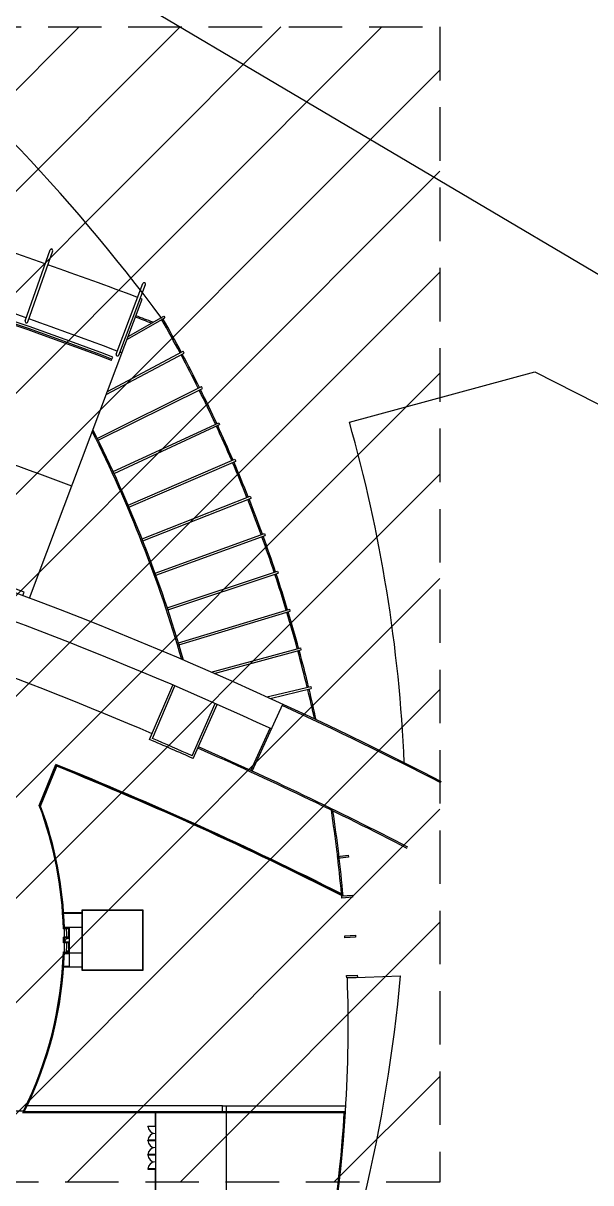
# Model space of a CAD drawing. Extents: x 23317406 to 24383751, y 42324270 to 43451021.
# Drawn here: x 24123226 to 24128531, y 43429072 to 43439897 of the extents above; entities that cross this region are included whole.
import ezdxf

# ---------------------------------------------------------------- set-up
doc = ezdxf.new("R2010")
doc.units = 0
doc.header["$MEASUREMENT"] = 0
doc.linetypes.add('DASHED', pattern=[0.75, 0.5, -0.25])
doc.layers.add('CT', color=9, linetype='CONTINUOUS')

msp = doc.modelspace()

# ---------------------------------------------------------------- hatches: boundary and pattern name
at = {"layer": 'CT', "linetype": 'ByBlock'}
h = msp.add_hatch(color=6, dxfattribs=at)
h.paths.add_polyline_path([(24126249.00964, 43431006.9741), (24126348.94925, 43431010.33937), (24126349.61566, 43430990.25062), (24126249.67274, 43430986.9851)])
h.paths.add_polyline_path([(24126231.20057, 43431378.68647), (24126331.00725, 43431384.8409), (24126332.23432, 43431364.7786), (24126232.42154, 43431358.72378)])
h.paths.add_polyline_path([(24126203.01963, 43431749.75666), (24126302.61556, 43431758.69546), (24126304.40232, 43431738.67524), (24126204.79752, 43431729.83584)])
h.paths.add_polyline_path([(24126164.48879, 43432119.89532), (24126263.7963, 43432131.61151), (24126266.14136, 43432111.64898), (24126166.82221, 43432100.03191)])

# ---------------------------------------------------------------- linework, layer by layer
at = {"layer": 'CT', "color": 6, "linetype": 'ByBlock'}
for p, q in [((24132670.95632, 43435140.76148, -1), (24118714.80328, 43443398.49198, -1)), ((24123244.11321, 43437118.57842, -1), (24123476.89039, 43437781.35606, -1)), ((24123269.27322, 43437109.74186, -1), (24123502.0504, 43437772.5195, -1)), ((24124095.34385, 43436808.88047, -1), (24124343.32722, 43437466.1199, -1)), ((24124120.29363, 43436799.46666, -1), (24124368.27699, 43437456.70609, -1)), ((24123285.68559, 43434530.81991, -1), (24124338.43266, 43437320.95423, -1)), ((24124196.07154, 43436943.6493, -1), (24124551.39299, 43437145.49998, -1)), ((24124207.11813, 43436972.9265, -1), (24124541.51415, 43437162.88988, -1)), ((24124541.51415, 43437162.88988, -1), (24124551.39299, 43437145.49998, -1)), ((24124002.7541, 43436431.29298, -1), (24124730.87587, 43436818.44219, -1)), ((24124013.44565, 43436459.62918, -1), (24124721.48644, 43436836.10114, -1)), ((24124730.87587, 43436818.44219, -1), (24124721.48644, 43436836.10114, -1)), ((24124051.49165, 43436749.31169, -1), (24124056.19855, 43436761.78658, -1)), ((24124056.19855, 43436761.78657, -1), (24124063.25892, 43436780.49892, -1)), ((24126274.2676, 43436173.7236, -1), (24128007.54701, 43436641.99979, -1)), ((24128007.54701, 43436641.99979, -1), (24131669.71961, 43434780.7715, -1)), ((24123918.92234, 43436021.24367, -1), (24124892.26408, 43436504.4147, -1)), ((24123927.81505, 43436003.32943, -1), (24124901.15678, 43436486.50047, -1)), ((24124901.15678, 43436486.50047, -1), (24124892.26408, 43436504.4147, -1)), ((24124067.26073, 43435712.28383, -1), (24125053.7139, 43436168.08919, -1)), ((24124075.64978, 43435694.12828, -1), (24125062.10295, 43436149.93364, -1)), ((24125053.7139, 43436168.08919, -1), (24125062.10295, 43436149.93364, -1)), ((24124206.91463, 43435399.3026, -1), (24125205.71002, 43435827.38686, -1)), ((24125205.71002, 43435827.38686, -1), (24125213.58886, 43435809.00415, -1)), ((24124214.79346, 43435380.91989, -1), (24125213.58886, 43435809.00415, -1)), ((24124337.77512, 43435082.54403, -1), (24125348.13392, 43435482.57338, -1)), ((24124345.13761, 43435063.9485, -1), (24125355.49641, 43435463.97785, -1)), ((24125348.13392, 43435482.57338, -1), (24125355.49641, 43435463.97785, -1)), ((24124459.74017, 43434762.25512, -1), (24125480.87452, 43435133.91763, -1)), ((24124466.58058, 43434743.46127, -1), (24125487.71493, 43435115.12378, -1)), ((24125480.87452, 43435133.91763, -1), (24125487.71493, 43435115.12378, -1)), ((24124572.71469, 43434438.68563, -1), (24125603.82834, 43434781.69148, -1)), ((24124579.02767, 43434419.70811, -1), (24125610.14132, 43434762.71396, -1)), ((24125603.82834, 43434781.69148, -1), (24125610.14132, 43434762.71396, -1)), ((24123223.31115, 43434554.35444, -1), (24123235.07843, 43434585.54168, -1)), ((24124676.61056, 43434112.08785, -1), (24125716.89948, 43434426.16959, -1)), ((24125722.68012, 43434407.0232, -1), (24125716.89948, 43434426.16959, -1)), ((24124682.3912, 43434092.94146, -1), (24125722.68012, 43434407.0232, -1)), ((24124982.69391, 43433840.13821, -1), (24125819.99979, 43434067.62918, -1)), ((24125011.94794, 43433827.36132, -1), (24125825.24357, 43434048.32885, -1)), ((24125825.24357, 43434048.32885, -1), (24125819.99979, 43434067.62918, -1)), ((24124407.88803, 43433209.66862, -1), (24124625.36548, 43433718.47247, -1)), ((24124434.13844, 43433220.1968, -1), (24124643.75526, 43433710.61016, -1)), ((24125504.74307, 43433607.57026, -1), (24125913.04886, 43433706.34983, -1)), ((24125534.25427, 43433594.13282, -1), (24125917.7517, 43433686.91061, -1)), ((24125913.04886, 43433706.34983, -1), (24125917.7517, 43433686.91061, -1)), ((24124806.03341, 43433058.59979, -1), (24125021.41337, 43433546.50954, -1)), ((24124816.21199, 43433032.24265, -1), (24125039.85506, 43433538.3667, -1)), ((24125366.98875, 43432915.4793, -1), (24125653.18115, 43433539.66349, -1)), ((24125354.86868, 43432921.03643, -1), (24125535.48213, 43433314.95346, -1)), ((24123377.08969, 43432593.90776, -1), (24123532.1677, 43432977.89328, -1)), ((24123381.52757, 43432591.54436, -1), (24123534.93171, 43432971.38525, -1)), ((24123385.10237, 43432591.49457, -1), (24123536.77424, 43432967.04621, -1)), ((24123389.53731, 43432589.12389, -1), (24123539.53781, 43432960.5371, -1)), ((24126164.48879, 43432119.89532, -1), (24126263.7963, 43432131.61151, -1)), ((24126166.82221, 43432100.03191, -1), (24126164.48879, 43432119.89532, -1)), ((24126266.14136, 43432111.64898, -1), (24126166.82221, 43432100.03191, -1)), ((24126263.7963, 43432131.61151, -1), (24126266.14136, 43432111.64898, -1)), ((24126203.01963, 43431749.75666, -1), (24126302.61556, 43431758.69546, -1)), ((24126204.79752, 43431729.83584, -1), (24126203.01963, 43431749.75666, -1)), ((24126304.40232, 43431738.67524, -1), (24126204.79752, 43431729.83584, -1)), ((24126302.61556, 43431758.69546, -1), (24126304.40232, 43431738.67524, -1)), ((24123777.03465, 43431055.2991, -1), (24123777.03465, 43431621.96577, -1)), ((24123777.03465, 43431621.96577, -1), (24124343.70132, 43431621.96577, -1)), ((24123780.36798, 43431058.63244, -1), (24123780.36798, 43431618.63244, -1)), ((24123780.36798, 43431618.63244, -1), (24124340.36798, 43431618.63244, -1)), ((24124340.36798, 43431618.63244, -1), (24124340.36798, 43431058.63244, -1)), ((24124343.70132, 43431621.96577, -1), (24124343.70132, 43431055.2991, -1)), ((24123777.03465, 43431591.96577, -1), (24123604.7766, 43431591.96577, -1)), ((24123777.03465, 43431588.63244, -1), (24123605.0102, 43431588.63244, -1)), ((24123777.03465, 43431585.29911, -1), (24123605.24069, 43431585.29911, -1)), ((24123602.21382, 43431441.96577, -1), (24123612.02037, 43431441.96577, -1)), ((24123605.45109, 43431445.29911, -1), (24123660.36798, 43431445.29911, -1)), ((24123608.68545, 43431448.63244, -1), (24123660.36798, 43431448.63244, -1)), ((24123611.70073, 43431458.63244, -1), (24123660.36798, 43431458.63244, -1)), ((24123611.70076, 43431451.96577, -1), (24123660.36798, 43431451.96577, -1)), ((24123611.81036, 43431455.29911, -1), (24123660.36798, 43431455.29911, -1)), ((24123660.36798, 43431085.2981, -1), (24123660.36798, 43431458.63244, -1)), ((24123660.36798, 43431458.63244, -1), (24123777.03465, 43431458.63244, -1)), ((24126231.20057, 43431378.68647, -1), (24126331.00725, 43431384.8409, -1)), ((24126232.42154, 43431358.72378, -1), (24126231.20057, 43431378.68647, -1)), ((24126331.00725, 43431384.8409, -1), (24126332.23432, 43431364.7786, -1)), ((24123606.9357, 43431365.2981, -1), (24123603.60282, 43431365.22403, -1)), ((24123606.9357, 43431311.96477, -1), (24123603.60282, 43431312.03884, -1)), ((24123660.36798, 43431365.2981, -1), (24123606.9357, 43431365.2981, -1)), ((24123660.36798, 43431311.96477, -1), (24123606.9357, 43431311.96477, -1)), ((24123660.36798, 43431361.96477, -1), (24123610.2923, 43431361.96477, -1)), ((24123660.36798, 43431315.2981, -1), (24123610.2923, 43431315.2981, -1)), ((24123660.36798, 43431358.63144, -1), (24123613.64576, 43431358.63144, -1)), ((24123613.64576, 43431318.63144, -1), (24123626.48397, 43431349.93558, -1)), ((24123660.36798, 43431318.63144, -1), (24123613.64576, 43431318.63144, -1)), ((24123626.48397, 43431349.93558, -1), (24123660.36798, 43431358.63144, -1)), ((24126332.23432, 43431364.7786, -1), (24126232.42154, 43431358.72378, -1)), ((24123602.01568, 43431228.63144, -1), (24123612.02037, 43431228.63144, -1)), ((24123605.24694, 43431225.2981, -1), (24123660.36798, 43431225.2981, -1)), ((24123608.4753, 43431221.96477, -1), (24123660.36798, 43431221.96477, -1)), ((24123611.47223, 43431211.96477, -1), (24123660.36798, 43431211.96477, -1)), ((24123611.58804, 43431215.2981, -1), (24123660.36798, 43431215.2981, -1)), ((24123611.70076, 43431218.63144, -1), (24123660.36798, 43431218.63144, -1)), ((24123651.91361, 43431215.29911, -1), (24123660.36798, 43431215.29911, -1)), ((24123651.91361, 43431211.96577, -1), (24123660.36798, 43431211.96577, -1)), ((24123658.36743, 43431218.63244, -1), (24123660.36798, 43431218.63244, -1)), ((24123660.36798, 43431218.63253, -1), (24123777.03465, 43431218.63253, -1)), ((24123660.36798, 43431085.2981, -1), (24123606.97281, 43431085.2981, -1)), ((24123660.36798, 43431088.63144, -1), (24123607.17534, 43431088.63144, -1)), ((24123660.36798, 43431091.96477, -1), (24123607.37477, 43431091.96477, -1)), ((24123777.03465, 43431085.2981, -1), (24123660.36798, 43431085.2981, -1)), ((24124343.70132, 43431055.2991, -1), (24123777.03465, 43431055.2991, -1)), ((24124340.36798, 43431058.63244, -1), (24123780.36798, 43431058.63244, -1)), ((24126249.00964, 43431006.9741, -1), (24126348.94925, 43431010.33937, -1)), ((24126249.67274, 43430986.9851, -1), (24126249.00964, 43431006.9741, -1)), ((24126349.61566, 43430990.25062, -1), (24126249.67274, 43430986.9851, -1)), ((24126256.33398, 43430987.14461, -1), (24126753.27175, 43431003.6912, -1)), ((24126348.94925, 43431010.33937, -1), (24126349.61566, 43430990.25062, -1)), ((24125090.36798, 43429789.2981, -1), (24123263.24993, 43429789.2981, -1)), ((24125090.36798, 43429735.96477, -1), (24125090.36798, 43429789.2981, -1)), ((24125090.36798, 43429789.2981, -1), (24125123.70132, 43429789.2981, -1)), ((24125123.70132, 43429789.2981, -1), (24125123.70132, 43429735.96477, -1)), ((24125123.70132, 43429789.2981, -1), (24126241.32269, 43429789.2981, -1)), ((24123228.43241, 43429740.63144, -1), (24122748.18518, 43429740.63144, -1)), ((24124458.70132, 43429725.96477, -1), (24123221.09999, 43429725.96477, -1)), ((24123229.83315, 43429735.96477, -1), (24123226.10844, 43429735.96477, -1)), ((24124458.70132, 43429729.2981, -1), (24123226.50238, 43429729.2981, -1)), ((24123228.43239, 43429740.63139, -1), (24123232.15441, 43429740.63139, -1)), ((24126234.60178, 43429732.63144, -1), (24123231.8957, 43429732.63144, -1)), ((24126238.14707, 43429735.96477, -1), (24123233.55701, 43429735.96477, -1)), ((24123235.87558, 43429740.63139, -1), (24123239.59542, 43429740.63139, -1)), ((24124458.70132, 43429729.2981, -1), (24124458.70132, 43429600.63144, -1)), ((24126231.05554, 43429729.2981, -1), (24124462.03465, 43429729.2981, -1)), ((24124462.03465, 43429729.2981, -1), (24124462.03465, 43429600.63138, -1)), ((24126227.50835, 43429725.96477, -1), (24124462.03465, 43429725.96477, -1)), ((24125090.36798, 43429735.96477, -1), (24125123.70132, 43429735.96477, -1)), ((24125123.70132, 43429722.63144, -1), (24125123.70132, 43428740.63144, -1)), ((24124392.03465, 43429597.2981, -1), (24124392.03465, 43429600.63144, -1)), ((24124392.03465, 43429600.63144, -1), (24124458.70132, 43429600.63144, -1)), ((24124458.70132, 43429597.2981, -1), (24124392.03465, 43429597.2981, -1)), ((24124458.70132, 43429600.63144, -1), (24124458.70132, 43429597.2981, -1)), ((24124462.03465, 43429600.63144, -1), (24124462.03465, 43429200.63144, -1)), ((24124458.70132, 43429470.63144, -1), (24124392.03465, 43429470.63144, -1)), ((24124392.03465, 43429470.63144, -1), (24124392.03465, 43429467.2981, -1)), ((24124392.03465, 43429467.2981, -1), (24124458.70132, 43429467.2981, -1)), ((24124392.03465, 43429463.96477, -1), (24124392.03465, 43429467.2981, -1)), ((24124392.03465, 43429467.2981, -1), (24124458.70132, 43429467.2981, -1)), ((24124458.70132, 43429463.96477, -1), (24124392.03465, 43429463.96477, -1)), ((24124458.70132, 43429467.2981, -1), (24124458.70132, 43429470.63144, -1)), ((24124458.70132, 43429467.2981, -1), (24124458.70132, 43429463.96477, -1)), ((24124458.70132, 43429337.2981, -1), (24124392.03465, 43429337.2981, -1)), ((24124392.03465, 43429337.2981, -1), (24124392.03465, 43429333.96477, -1)), ((24124392.03465, 43429333.96477, -1), (24124458.70132, 43429333.96477, -1)), ((24124392.03465, 43429330.63144, -1), (24124392.03465, 43429333.96477, -1)), ((24124392.03465, 43429333.96477, -1), (24124458.70132, 43429333.96477, -1)), ((24124458.70132, 43429330.63144, -1), (24124392.03465, 43429330.63144, -1)), ((24124458.70132, 43429333.96477, -1), (24124458.70132, 43429337.2981, -1)), ((24124458.70132, 43429333.96477, -1), (24124458.70132, 43429330.63144, -1)), ((24124458.70132, 43429203.96477, -1), (24124392.03465, 43429203.96477, -1)), ((24124392.03465, 43429203.96477, -1), (24124392.03465, 43429200.63144, -1)), ((24124392.03465, 43429200.63144, -1), (24124458.70132, 43429200.63144, -1)), ((24124458.70132, 43429200.63144, -1), (24124458.70132, 43429203.96477, -1)), ((24124462.03465, 43429200.63144, -1), (24124458.70132, 43429200.63144, -1)), ((24124458.70132, 43429200.63144, -1), (24124458.70132, 43429002.2981, -1)), ((24124462.03465, 43429200.63144, -1), (24124462.03465, 43428998.96477, -1))]:
    msp.add_line(p, q, dxfattribs=at)
at = {"layer": 'CT'}
for p, q in [((24114957.62949, 43431070.32444, -1), (24123749.59386, 43439862.28881, -1)), ((24114957.62949, 43430127.51539, -1), (24124692.40291, 43439862.28881, -1)), ((24114957.62949, 43429184.70635, -1), (24125635.21195, 43439862.28881, -1)), ((24115792.90226, 43429077.17008, -1), (24126578.02099, 43439862.28881, -1)), ((24116735.7113, 43429077.17008, -1), (24127118.50125, 43439459.96003, -1)), ((24117678.52034, 43429077.17008, -1), (24127118.50125, 43438517.15099, -1)), ((24118621.32938, 43429077.17008, -1), (24127118.50125, 43437574.34195, -1)), ((24119564.13842, 43429077.17008, -1), (24127118.50125, 43436631.53291, -1)), ((24120506.94747, 43429077.17008, -1), (24127118.50125, 43435688.72386, -1)), ((24121481.62078, 43429077.17008, -1), (24127118.50125, 43434714.05055, -1)), ((24122518.56574, 43429077.17008, -1), (24127118.50125, 43433677.10559, -1)), ((24123635.94913, 43429077.17008, -1), (24127118.50125, 43432559.7222, -1)), ((24124691.85897, 43429077.17008, -1), (24127118.50125, 43431503.81236, -1)), ((24126130.31763, 43429077.17008, -2.33333), (24127118.50125, 43430065.3537, -2.33333))]:
    msp.add_line(p, q, dxfattribs=at)
at = {"layer": 'CT', "color": 1, "linetype": 'DASHED', "ltscale": 1000}
for p, q in [((24119708.29906, 43439862.28881, -1), (24127118.50125, 43439862.28881, -1)), ((24127118.50125, 43439862.28881, -1), (24127118.50125, 43429077.17008, -1)), ((24127118.50125, 43429077.17008, -1), (24119708.29906, 43429077.17008, -1))]:
    msp.add_line(p, q, dxfattribs=at)
at = {"layer": 'CT', "color": 6, "linetype": 'ByBlock'}
for centre, radius, start, end in [((24110463.64217, 43426665.11143, -1), 17533.33333, 36.690018388, 65.296166877), ((24110227.60678, 43400016.93686, -1), 39280.84476, 69.376601069, 80.453527172), ((24110227.60678, 43400016.93686, -1), 39247.51143, 69.376642363, 80.453527172), ((24110227.60678, 43400016.93686, -1), 39260.84476, 69.376642363, 80.453527172), ((24110227.60678, 43400016.93686, -1), 39883.64476, 70.667134747, 71.948826124), ((24123489.4704, 43437776.93778, -1), 13.33333, 340.647980435, 160.647980435), ((24110227.60678, 43400016.93686, -1), 39883.64476, 69.347134747, 70.628826124), ((24124355.8021, 43437461.41299, -1), 13.33333, 339.327980435, 159.327980435), ((24110227.60678, 43400016.93687, -1), 39348.17808, 70.667395404, 71.948565463), ((24110227.60678, 43400016.93686, -1), 39883.64476, 69.280094653, 69.308826124), ((24123256.69321, 43437114.16014, -1), 13.33333, 160.647980435, 340.647980435), ((24110227.60678, 43400016.93687, -1), 39348.17808, 69.347395404, 70.628565462), ((24110227.60678, 43400016.93686, -1), 39704.8738, 69.048729002, 69.279879047), ((24110227.60678, 43400016.93686, -1), 39718.20713, 69.032904323, 69.279895195), ((24112930.00131, 43430555.13159, -1), 13326.66667, 28.042993336, 29.557006665), ((24112930.00131, 43430555.13159, -1), 13340, 28.042950364, 29.557049636), ((24124107.81874, 43436804.17356, -1), 13.33333, 159.327980435, 339.327980435), ((24110227.60678, 43400016.93687, -1), 39348.17808, 69.279443001, 69.308565463), ((24112930.00131, 43430555.13159, -1), 13326.66667, 26.442993335, 27.957006665), ((24112930.00131, 43430555.13159, -1), 13340, 26.442950364, 27.957049637), ((24110227.60678, 43400016.93686, -1), 36901.51143, 62.727980435, 82.124399867), ((24112930.00131, 43430555.13159, -1), 13326.66667, 24.842993335, 26.357006665), ((24112930.00131, 43430555.13159, -1), 13340, 24.842950363, 26.357049637), ((24110227.60678, 43400016.93686, -1), 36934.84476, 69.379689319, 80.450480216), ((24112930.00131, 43430555.13159, -1), 13340, 23.242950363, 24.757049636), ((24112939.89677, 43432388.46204, -1), 13861.22833, 2.499990412, 15.84778772), ((24110227.60678, 43400016.93686, -1), 36648.17809, 65.289808941, 79.960939145), ((24110227.60678, 43400016.93686, -1), 38017.97809, 69.27774474, 71.82187042), ((24112930.00131, 43430555.13159, -1), 12260, 16.117457068, 26.810710817), ((24112930.00131, 43430555.13159, -1), 12273.33333, 16.066646379, 26.867755607), ((24112930.00131, 43430555.13159, -1), 13326.66667, 23.242993335, 24.757006665), ((24112930.00131, 43430555.13159, -1), 13326.66667, 21.642993335, 23.157006665), ((24112930.00131, 43430555.13159, -1), 13340, 21.642950363, 23.157049636), ((24112930.00131, 43430555.13159, -1), 13326.66667, 20.042993335, 21.557006665), ((24112930.00131, 43430555.13159, -1), 13340, 20.042950363, 21.557049636), ((24112930.00131, 43430555.13159, -1), 13326.66667, 18.442993335, 19.957006665), ((24112930.00131, 43430555.13159, -1), 13340, 18.442950363, 19.957049636), ((24112930.00131, 43430555.13159, -1), 13326.66667, 16.842993335, 18.357006665), ((24112930.00131, 43430555.13159, -1), 13340, 16.842950363, 18.357049636), ((24110227.60678, 43400016.93686, -1), 36154.84476, 66.867303523, 73.087562554), ((24112930.00131, 43430555.13159, -1), 13326.66667, 15.242993335, 16.757006665), ((24112930.00131, 43430555.13159, -1), 13340, 15.242950363, 16.757049636), ((24112930.00131, 43430555.13159, -1), 13326.66667, 13.642993335, 15.157006665), ((24112930.00131, 43430555.13159, -1), 13340, 13.642950363, 15.157049636), ((24112930.00131, 43430555.13159, -1), 13326.66667, 12.334370565, 13.557006665), ((24112930.00131, 43430555.13159, -1), 13340, 12.290339522, 13.557049636), ((24110227.60678, 43400016.93686, -1), 36888.17809, 62.727980435, 65.29031926), ((24110227.60678, 43400016.93686, -1), 36114.84476, 66.192282164, 66.835585458), ((24110227.60678, 43400016.93686, -1), 36094.84476, 66.160611024, 66.867321085), ((24110227.60678, 43400016.93686, -1), 36201.51143, 62.727980435, 66.160611024), ((24110227.60678, 43400016.93686, -1), 36214.84476, 62.727980435, 66.160611024), ((24110227.60678, 43400016.93686, -1), 36214.84476, 62.727980435, 66.160611024), ((24110227.60678, 43400016.93686, -1), 35544.84476, 63.295378602, 68.01872663), ((24110227.60678, 43400016.93686, -1), 35539.84476, 63.277694796, 68.010667361), ((24110227.60678, 43400016.93686, -1), 35536.51143, 63.274349129, 68.005293255), ((24110227.60678, 43400016.93686, -1), 35531.51143, 63.281993236, 67.997230206), ((24120013.70132, 43431338.63144, -1), 3590, 1.649425954, 20.466468273), ((24120013.70132, 43431338.63144, -1), 3593.33333, 1.701068234, 20.406419934), ((24120013.70132, 43431338.63144, -1), 3596.66667, 1.75261617, 20.385820261), ((24120013.70132, 43431338.63144, -1), 3600, 1.750992871, 20.325865449), ((24112930.00131, 43430555.13159, -1), 13326.66667, 5.232094564, 8.609643871), ((24112930.00131, 43430555.13159, -1), 13340, 5.142978931, 8.570090309), ((24112930.00131, 43430555.13159, -1), 13326.66667, 5.1, 5.164565277), ((24120013.70132, 43431331.96577, -1), 3600, 1.750976912, 1.804054101), ((24120013.70132, 43431338.63144, -1), 3600, 0.424417064, 1.750976912), ((24120013.70132, 43431331.96577, -1), 3620, 1.846868872, 1.899655629), ((24120013.70132, 43431338.63144, -1), 3620, 0.422072176, 1.794083684), ((24120013.70132, 43431331.96577, -1), 3640, 1.836717754, 1.889214166), ((24120013.70132, 43431338.63144, -1), 3640, 0.419753056, 1.784222885), ((24120013.70132, 43431338.63144, -1), 3590, 359.575582938, 0.424417064), ((24120013.70132, 43431338.63144, -1), 3593.33333, 359.574795508, 0.425204494), ((24120013.70132, 43431338.63144, -1), 3596.66667, 359.628291688, 0.371708314), ((24120013.70132, 43431338.63144, -1), 3600, 358.249023091, 359.575582938), ((24120013.70132, 43431338.63144, -1), 3600, 359.628635867, 0.371364135), ((24120013.70132, 43431338.63144, -1), 3620, 358.205916319, 359.577927826), ((24120013.70132, 43431338.63144, -1), 3620, 0.31655288, 0.369312371), ((24120013.70132, 43431338.63144, -1), 3620, 359.630687631, 359.683447123), ((24120013.70132, 43431338.63144, -1), 3640, 358.215777118, 359.580246946), ((24120013.70132, 43431338.63144, -1), 3640, 0.31481356, 0.367283154), ((24120013.70132, 43431338.63144, -1), 3640, 359.632716848, 359.685186442), ((24120013.70132, 43431338.63144, -1), 3593.33333, 333.39312219, 358.192597752), ((24120013.70132, 43431338.63144, -1), 3590, 333.568641198, 358.244144192), ((24120013.70132, 43431338.63144, -1), 3596.66667, 333.479079015, 358.141145397), ((24120013.70132, 43431338.63144, -1), 3600, 333.647727892, 358.142867162), ((24120013.70132, 43431338.63144, -1), 3600, 358.195945901, 358.249023091), ((24120013.70132, 43431338.63144, -1), 3620, 358.100344373, 358.15313113), ((24120013.70132, 43431338.63144, -1), 3640, 358.110785836, 358.163282248), ((24112428.59817, 43432302.32199, -1), 14383.41806, 337.993936767, 354.819901302), ((24112930.00131, 43430555.13159, -1), 13333.33333, 356.477671628, 1.856764193), ((24112930.00131, 43430555.13159, -1), 13333.33333, 356.477671633, 356.707260813), ((24112930.00131, 43430555.13159, -1), 13323.33333, 338.177238968, 356.431937961), ((24112930.00131, 43430555.13159, -1), 13326.66667, 338.155651399, 356.447190396), ((24112930.00131, 43430555.13159, -1), 13330, 338.141268701, 356.462434951), ((24112930.00131, 43430555.13159, -1), 13333.33333, 338.119708162, 356.477671633), ((24124458.70132, 43429600.63144, -1), 66.66667, 180, 270), ((24124458.70132, 43429467.2981, -1), 66.66667, 90, 180), ((24124458.70132, 43429467.2981, -1), 66.66667, 180, 270), ((24124458.70132, 43429333.96477, -1), 66.66667, 90, 180), ((24124458.70132, 43429333.96477, -1), 66.66667, 180, 270), ((24124458.70132, 43429200.63144, -1), 66.66667, 90, 180)]:
    msp.add_arc(centre, radius, start, end, dxfattribs=at)

doc.saveas('drawing.dxf')
